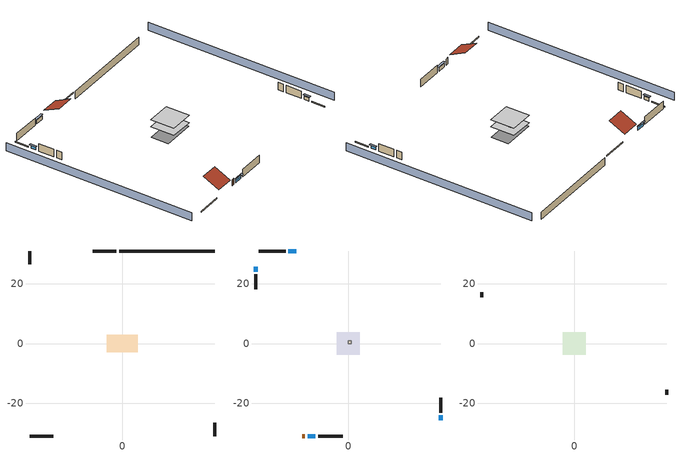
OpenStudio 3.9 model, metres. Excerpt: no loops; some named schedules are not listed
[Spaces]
basement - unconditioned 1
 floor foundation (Slab1 construction): -5.15,-2.86 -5.15,2.86 5.15,2.86 5.15,-2.86 z-2.13
 wall outside (RimJoist1 construction): -1.96,31 -9.89,31 z0.3:0.61
 wall outside (RimJoist2 construction): 31,-31 31,-26.58 z0.3:0.61
 wall outside (RimJoist3 construction): -31,-31 -23.08,-31 z0.3:0.61
 wall outside (RimJoist4 construction): -31,31 -31,26.58 z0.3:0.61
 wall foundation (FoundationWall1 construction): 31,31 -1.03,31 z-2.13:0.3
conditioned space 1
 floor to basement - unconditioned 1 (Floor1 construction): -3.84,-3.84 -3.84,3.84 3.84,3.84 3.84,-3.84 z0.3
 wall outside (Wall1 construction): -21.01,31 -30.07,31 z0.3:2.74
 wall outside (Wall2 construction): 31,-23.16 31,-18.12 z0.3:2.74
 wall outside (Wall3 construction): -10.11,-31 -1.81,-31 z0.3:2.74
 wall outside (Wall4 construction): -31,23.16 -31,18.12 z0.3:2.74
 wall outside (AdiabaticWallConstruction): -17.48,31 -20.08,31 / -13.64,-31 -11.04,-31 z0.3:1.46; 31,-25.65 31,-24.09 / -31,25.65 -31,24.09 z0.3:1.37
 wall outside (AdiabaticWallConstruction 1): -15.48,-31 -14.57,-31 z0.3:2.34
 window (WindowConstruction): -17.48,31 -20.08,31 z0.3:1.46
 window (WindowConstruction 1): 31,-25.65 31,-24.09 z0.3:1.37
 window (WindowConstruction 2): -13.64,-31 -11.04,-31 z0.3:1.46
 window (WindowConstruction 3): -31,25.65 -31,24.09 z0.3:1.37
 door (Door): -15.48,-31 -14.57,-31 z0.3:2.34
furnace airloop ret air space
 floor adiabatic (AdiabaticConst): 0,0 0,1 1,1 1,0 z0
 wall adiabatic (AdiabaticConst): 0,1 0,0 1,0 1,1 0,1 z0:1
 ceiling adiabatic (AdiabaticConst): 1,0 1,1 0,1 0,0 z1
attic - vented 1
 floor to conditioned space 1 (Floor2 construction Reversed): -3.84,-3.84 -3.84,3.84 3.84,3.84 3.84,-3.84 z2.74
 wall outside (Wall5 construction): 31,-17.2 31,-15.52 z0.3:2.74
 wall outside (Wall6 construction): -31,17.2 -31,15.52 z0.3:2.74
 roof outside (Roof1 construction): -16.55,31,2.74 -16.55,25.87,5.31 -10.81,25.87,5.31 -10.81,31,2.74
 roof outside (Roof2 construction): -16.41,-31,2.74 -16.41,-25.87,5.31 -22.15,-25.87,5.31 -22.15,-31,2.74
shading: -35.57,31 -35.57,-31 / 35.57,-31 35.57,31 z0:2.74; -20.39,31 -17.18,31 -17.18,31.61 -20.39,31.61 z1.77; 31,-23.78 31,-25.96 31.61,-25.96 31.61,-23.78 z1.68; -10.74,-31 -13.94,-31 -13.94,-31.61 -10.74,-31.61 z1.77; -31,23.78 -31,25.96 -31.61,25.96 -31.61,23.78 z1.68
[Site]
Portland Intl Arpt_OR: Latitude {deg}=45.59; Longitude {deg}=-122.6; Time Zone {hr}=-8; Elevation {m}=33; Terrain=Suburbs; Keep Site Location Information=Yes
[Site:GroundTemperature:Shallow]
10.2558, 8.96328, 8.85977, 9.47314, 11.9355, 14.3863, 16.5111, 17.8571, 17.9714, 16.8767, 14.8061, 12.4304
[Site:WaterMainsTemperature]
Calculation Method=Schedule; Temperature Schedule=mains temperature schedule
[Building]
Building 1
[Material] Roughness=Rough
Name | Thickness {m} | Conductivity {W/m-K} | Density {kg/m3} | Specific Heat {J/kg-K} | Thermal Absorptance | Solar Absorptance | Visible Absorptance
asphalt or fiberglass shingles | 0.00635 | 0.162714 | 1121.4 | 1465.45 | 0.9 | 0.85 | 0.85
roof rigid ins | 0.00281632 | 0.029427 | 32.04 | 1214.23 | 0.9 | 0.7 | 0.7
osb sheathing 0.5 in. | 0.0127 | 0.115458 | 512.64 | 1214.23 | 0.9 | 0.6 | 0.6
vinyl siding | 0.009525 | 0.089435 | 177.822 | 1046.75 | 0.9 | 0.5 | 0.5
osb sheathing 0.5 in. 1 | 0.0127 | 0.115458 | 512.64 | 1214.23 | 0.9 | 0.7 | 0.7
wall stud and cavity | 0.1397 | 0.549615 | 139.0536 | 1170.24 | 0.9 | 0.7 | 0.7
gypsum board | 0.0127 | 0.160291 | 801 | 837.4 | 0.9 | 0.6 | 0.6
wall stud and cavity 1 | 0.1397 | 0.419005 | 139.0536 | 1170.24 | 0.9 | 0.6 | 0.6
rim joist stud and cavity | 0.0508 | 0.178289 | 50.32683 | 1063.81 | 0.9 | 0.6 | 0.6
floor stud and cavity | 0.1397 | 0.923637 | 92.3553 | 1139.71 | 0.9 | 0.7 | 0.7
osb sheathing 0.75 in. | 0.01905 | 0.115458 | 512.64 | 1214.23 | 0.9 | 0.7 | 0.7
floor covering | 0.0127 | 0.0433444 | 54.468 | 1339.84 | 0.9 | 0.6 | 0.6
ceiling loosefill ins | 0.0846667 | 0.0480833 | 16.02 | 1046.75 | 0.9 | 0.7 | 0.7
ceiling stud and cavity | 0.1397 | 0.0920385 | 65.682 | 1177.47 | 0.9 | 0.7 | 0.7
concrete 8.0 in. | 0.2032 | 1.803125 | 2242.8 | 837.4 | 0.9 | 0.7 | 0.7
concrete 4.0 in. | 0.1016 | 1.803125 | 2242.8 | 837.4 | 0.9 | 0.7 | 0.7
wood siding; wood siding 1 | 0.0254 | 0.102417 | 544.68 | 1172.36
wall rigid ins | 0.512978 | 0.029427 | 32.04 | 1214.23 | 0.9 | 0.7 | 0.7
wall stud and cavity 2 | 0.0889 | 0.380278 | 52.3479 | 1209.89 | 0.9 | 0.7 | 0.7
door material | 0.04445 | 0.0612267 | 512.64 | 1214.23 | 0.9 | 0.7 | 0.7
wall stud and cavity 3 | 0.0889 | 0.391764 | 83.0341 | 1211.67 | 0.9 | 0.7 | 0.7
furniture material conditioned space 1; furniture material basement - unconditioned 1 | 0.1524 | 0.115458 | 640.8 | 1214.23 | 0.9 | 0.6 | 0.6
[Construction]
Roof1 construction; Roof2 construction: asphalt or fiberglass shingles, roof rigid ins, osb sheathing 0.5 in.
Wall1 construction; Wall2 construction; Wall3 construction; Wall4 construction: vinyl siding, osb sheathing 0.5 in. 1, wall stud and cavity, gypsum board
Wall5 construction; Wall6 construction: vinyl siding, osb sheathing 0.5 in. 1, wall stud and cavity 1
RimJoist1 construction; RimJoist2 construction; RimJoist3 construction; RimJoist4 construction: vinyl siding, rim joist stud and cavity
Floor1 construction: floor stud and cavity, osb sheathing 0.75 in., floor covering
Floor2 construction Reversed: gypsum board, ceiling stud and cavity, ceiling loosefill ins
FoundationWall1 construction: concrete 8.0 in.
Slab1 construction: concrete 4.0 in.
WindowConstruction; WindowConstruction 1; WindowConstruction 2; WindowConstruction 3: WindowMaterial
AdiabaticWallConstruction: wood siding, wall rigid ins, wall stud and cavity 2, gypsum board
Door: door material
AdiabaticWallConstruction 1: wood siding 1, wall rigid ins, wall stud and cavity 2, gypsum board
PartitionWallConstruction: gypsum board, wall stud and cavity 3, gypsum board
furniture construction conditioned space 1: furniture material conditioned space 1
furniture construction basement - unconditioned 1: furniture material basement - unconditioned 1
AdiabaticConst: Adiabatic
[WindowMaterial:SimpleGlazingSystem]
WindowMaterial: U-Factor {W/m2-K}=2.78222; Solar Heat Gain Coefficient=0.56
[Material:NoMass]
Adiabatic: Roughness=Rough; Thermal Resistance {m2-K/W}=176.1
[ThermalZone] Multiplier=1; Use Ideal Air Loads=No
Name | Volume {m3} | Thermostat
conditioned space | 143.623 | conditioned space temperature setpoint
attic - vented | 33.6932
basement - unconditioned | 143.623
furnace airloop ret air zone | 1
[Sizing:Zone] Zone Cooling Design Supply Air Temperature Input Method=SupplyAirTemperature; Zone Cooling Design Supply Air Temperature {C}=14; Zone Cooling Design Supply Air Temperature Difference {deltaC}=11.11; Zone Heating Design Supply Air Temperature Input Method=SupplyAirTemperature; Zone Heating Design Supply Air Temperature {C}=40; Zone Heating Design Supply Air Temperature Difference {deltaC}=11.11; Zone Cooling Design Supply Air Humidity Ratio {kg-H2O/kg-air}=0.0085; Zone Heating Design Supply Air Humidity Ratio {kg-H2O/kg-air}=0.008; Cooling Design Air Flow Method=DesignDay; Heating Design Air Flow Method=DesignDay; Account for Dedicated Outdoor Air System=No; Dedicated Outdoor Air System Control Strategy=NeutralSupplyAir; Dedicated Outdoor Air Low Setpoint Temperature for Design {C}=autosize; Dedicated Outdoor Air High Setpoint Temperature for Design {C}=autosize; Zone Load Sizing Method=Sensible Load Only No Latent Load; Zone Latent Cooling Design Supply Air Humidity Ratio Input Method=HumidityRatioDifference; Zone Cooling Design Supply Air Humidity Ratio Difference {kgWater/kgDryAir}=0.005; Zone Latent Heating Design Supply Air Humidity Ratio Input Method=HumidityRatioDifference; Zone Humidification Design Supply Air Humidity Ratio Difference {kgWater/kgDryAir}=0.005; Sizing Option=Coincident
attic - vented; basement - unconditioned; furnace airloop ret air zone
[Space]
Name | Thermal Zone | Volume {m3}
conditioned space 1 | conditioned space | 143.623
attic - vented 1 | attic - vented | 33.6932
basement - unconditioned 1 | basement - unconditioned | 143.623
furnace airloop ret air space | furnace airloop ret air zone
[ThermostatSetpoint:DualSetpoint]
conditioned space temperature setpoint: Heating Setpoint Temperature Schedule=heating setpoint; Cooling Setpoint Temperature Schedule=cooling setpoint; Temperature Difference Between Cutout And Setpoint {deltaC}=0
[Foundation:Kiva]
Foundation Kiva 1: Initial Indoor Air Temperature {C}=9.52053; Wall Height Above Grade {m}=0.3048; Wall Depth Below Slab {m}=0.2032
[Foundation:Kiva:Settings]
Soil Conductivity {W/m-K}=1.9041; Soil Density {kg/m3}=1842.3; Soil Specific Heat {J/kg-K}=418.7; Ground Solar Absorptivity=0.9; Ground Thermal Absorptivity=0.9; Ground Surface Roughness {m}=0.03; Far-Field Width {m}=40; Deep-Ground Boundary Condition=ZeroFlux; Deep-Ground Depth {m}=40; Minimum Cell Dimension {m}=0.2; Maximum Cell Growth Coefficient=3; Simulation Timestep=Timestep
[SurfaceProperty:ExposedFoundationPerimeter]
Slab1: Exposed Perimeter Calculation Method=TotalExposedPerimeter; Total Exposed Perimeter {m}=32.03448
[SurfaceProperty:IncidentSolarMultiplier] Incident Solar Multiplier=1; Incident Solar Multiplier Schedule=trans schedule winter=0.85 summer=0.7
Window1; Window2; Window3; Window4
[InternalMass:Definition] Design Level Calculation Method=SurfaceArea
Name | Construction | Surface Area {m2}
partition wall mass | PartitionWallConstruction | 58.90053
furniture mass conditioned space 1 | furniture construction conditioned space 1 | 23.56021
furniture mass basement - unconditioned 1 | furniture construction basement - unconditioned 1 | 23.56021
[InternalMass] Multiplier=1
Name | Internal Mass Definition | Space or SpaceType
partition wall mass | partition wall mass | conditioned space 1
furniture mass conditioned space 1 | furniture mass conditioned space 1 | conditioned space 1
furniture mass basement - unconditioned 1 | furniture mass basement - unconditioned 1 | basement - unconditioned 1
[EnergyManagementSystem:Sensor]
Name | Output Variable or Output Meter Index Key | Output Variable or Output Meter
water_heater_T_set | water heater setpoint | Schedule Value
fridge_tin_s_1 | basement - unconditioned | Zone Mean Air Temperature
out_pb_s |  | Site Outdoor Air Barometric Pressure
out_wt_s |  | Site Outdoor Air Humidity Ratio
site_vw_s |  | Site Wind Speed
cool_season | cooling season schedule | Schedule Value
furnace_airloop_AH_MFR_s | Node 6 | System Node Mass Flow Rate
furnace_airloop_AH_VFR_s | Node 6 | System Node Current Density Volume Flow Rate
furnace_airloop_AH_Tout_s | Node 6 | System Node Temperature
furnace_airloop_AH_Wout_s | Node 6 | System Node Humidity Ratio
furnace_airloop_RA_T_s | Node 9 | System Node Temperature
furnace_airloop_Ra_W_s | Node 9 | System Node Humidity Ratio
furnace_airloop_0_DZ_T_s | basement - unconditioned | Zone Air Temperature
furnace_airloop_0_DZ_W_s | basement - unconditioned | Zone Mean Air Humidity Ratio
natural_vent_s | natural vent schedule | Schedule Value
htg_sp_s; htg_sp_s_1 | heating setpoint | Schedule Value
clg_sp_s; clg_sp_s_1 | cooling setpoint | Schedule Value
htg_load_cond |  | Heating:EnergyTransfer:Zone:CONDITIONED SPACE
clg_load_cond |  | Cooling:EnergyTransfer:Zone:CONDITIONED SPACE
htg_load_duct |  | Heating:EnergyTransfer:Zone:FURNACE AIRLOOP RET AIR ZONE
clg_load_duct |  | Cooling:EnergyTransfer:Zone:FURNACE AIRLOOP RET AIR ZONE
s_conv | Floor1 | Surface Inside Face Convection Heat Gain Energy
s_ig | Floor1 | Surface Inside Face Internal Gains Radiation Heat Gain Energy
s_sol | Floor1 | Surface Inside Face Solar Radiation Heat Gain Energy
s_lgt | Floor1 | Surface Inside Face Lights Radiation Heat Gain Energy
s_surf | Floor1 | Surface Inside Face Net Surface Thermal Radiation Heat Gain Energy
s_conv_1 | Floor2 | Surface Inside Face Convection Heat Gain Energy
s_ig_1 | Floor2 | Surface Inside Face Internal Gains Radiation Heat Gain Energy
s_sol_1 | Floor2 | Surface Inside Face Solar Radiation Heat Gain Energy
s_lgt_1 | Floor2 | Surface Inside Face Lights Radiation Heat Gain Energy
s_surf_1 | Floor2 | Surface Inside Face Net Surface Thermal Radiation Heat Gain Energy
ss_sol | Door1 | Surface Inside Face Solar Radiation Heat Gain Energy
ss_lgt | Door1 | Surface Inside Face Lights Radiation Heat Gain Energy
ss_conv | Door1 | Surface Inside Face Convection Heat Gain Energy
ss_ig | Door1 | Surface Inside Face Internal Gains Radiation Heat Gain Energy
ss_surf | Door1 | Surface Inside Face Net Surface Thermal Radiation Heat Gain Energy
ss_conv_1 | Window1 | Surface Inside Face Convection Heat Gain Energy
ss_ig_1 | Window1 | Surface Inside Face Internal Gains Radiation Heat Gain Energy
ss_surf_1 | Window1 | Surface Inside Face Net Surface Thermal Radiation Heat Gain Energy
ss_trans_in | Window1 | Surface Window Transmitted Solar Radiation Rate
ss_back_out | Window1 | Surface Window Shortwave from Zone Back Out Window Heat Transfer Rate
ss_trans_out | Window1 | Surface Inside Face Initial Transmitted Diffuse Transmitted Out Window Solar Radiation Rate
ss_conv_2 | Window2 | Surface Inside Face Convection Heat Gain Energy
ss_ig_2 | Window2 | Surface Inside Face Internal Gains Radiation Heat Gain Energy
ss_surf_2 | Window2 | Surface Inside Face Net Surface Thermal Radiation Heat Gain Energy
ss_trans_in_1 | Window2 | Surface Window Transmitted Solar Radiation Rate
ss_back_out_1 | Window2 | Surface Window Shortwave from Zone Back Out Window Heat Transfer Rate
ss_trans_out_1 | Window2 | Surface Inside Face Initial Transmitted Diffuse Transmitted Out Window Solar Radiation Rate
ss_conv_3 | Window3 | Surface Inside Face Convection Heat Gain Energy
ss_ig_3 | Window3 | Surface Inside Face Internal Gains Radiation Heat Gain Energy
ss_surf_3 | Window3 | Surface Inside Face Net Surface Thermal Radiation Heat Gain Energy
ss_trans_in_2 | Window3 | Surface Window Transmitted Solar Radiation Rate
ss_back_out_2 | Window3 | Surface Window Shortwave from Zone Back Out Window Heat Transfer Rate
ss_trans_out_2 | Window3 | Surface Inside Face Initial Transmitted Diffuse Transmitted Out Window Solar Radiation Rate
ss_conv_4 | Window4 | Surface Inside Face Convection Heat Gain Energy
ss_ig_4 | Window4 | Surface Inside Face Internal Gains Radiation Heat Gain Energy
ss_surf_4 | Window4 | Surface Inside Face Net Surface Thermal Radiation Heat Gain Energy
ss_trans_in_3 | Window4 | Surface Window Transmitted Solar Radiation Rate
ss_back_out_3 | Window4 | Surface Window Shortwave from Zone Back Out Window Heat Transfer Rate
ss_trans_out_3 | Window4 | Surface Inside Face Initial Transmitted Diffuse Transmitted Out Window Solar Radiation Rate
s_conv_2 | Wall1 | Surface Inside Face Convection Heat Gain Energy
s_ig_2 | Wall1 | Surface Inside Face Internal Gains Radiation Heat Gain Energy
s_sol_2 | Wall1 | Surface Inside Face Solar Radiation Heat Gain Energy
s_lgt_2 | Wall1 | Surface Inside Face Lights Radiation Heat Gain Energy
s_surf_2 | Wall1 | Surface Inside Face Net Surface Thermal Radiation Heat Gain Energy
s_conv_3 | Wall2 | Surface Inside Face Convection Heat Gain Energy
s_ig_3 | Wall2 | Surface Inside Face Internal Gains Radiation Heat Gain Energy
s_sol_3 | Wall2 | Surface Inside Face Solar Radiation Heat Gain Energy
s_lgt_3 | Wall2 | Surface Inside Face Lights Radiation Heat Gain Energy
s_surf_3 | Wall2 | Surface Inside Face Net Surface Thermal Radiation Heat Gain Energy
s_conv_4 | Wall3 | Surface Inside Face Convection Heat Gain Energy
s_ig_4 | Wall3 | Surface Inside Face Internal Gains Radiation Heat Gain Energy
s_sol_4 | Wall3 | Surface Inside Face Solar Radiation Heat Gain Energy
s_lgt_4 | Wall3 | Surface Inside Face Lights Radiation Heat Gain Energy
s_surf_4 | Wall3 | Surface Inside Face Net Surface Thermal Radiation Heat Gain Energy
s_conv_5 | Wall4 | Surface Inside Face Convection Heat Gain Energy
s_ig_5 | Wall4 | Surface Inside Face Internal Gains Radiation Heat Gain Energy
s_sol_5 | Wall4 | Surface Inside Face Solar Radiation Heat Gain Energy
s_lgt_5 | Wall4 | Surface Inside Face Lights Radiation Heat Gain Energy
s_surf_5 | Wall4 | Surface Inside Face Net Surface Thermal Radiation Heat Gain Energy
im_conv | furniture mass conditioned space 1 | Surface Inside Face Convection Heat Gain Energy
im_ig | furniture mass conditioned space 1 | Surface Inside Face Internal Gains Radiation Heat Gain Energy
im_sol | furniture mass conditioned space 1 | Surface Inside Face Solar Radiation Heat Gain Energy
im_lgt | furniture mass conditioned space 1 | Surface Inside Face Lights Radiation Heat Gain Energy
im_surf | furniture mass conditioned space 1 | Surface Inside Face Net Surface Thermal Radiation Heat Gain Energy
im_conv_1 | partition wall mass | Surface Inside Face Convection Heat Gain Energy
im_ig_1 | partition wall mass | Surface Inside Face Internal Gains Radiation Heat Gain Energy
im_sol_1 | partition wall mass | Surface Inside Face Solar Radiation Heat Gain Energy
im_lgt_1 | partition wall mass | Surface Inside Face Lights Radiation Heat Gain Energy
im_surf_1 | partition wall mass | Surface Inside Face Net Surface Thermal Radiation Heat Gain Energy
airflow_gain | infil flow | Infiltration Sensible Heat Gain Energy
airflow_loss | infil flow | Infiltration Sensible Heat Loss Energy
airflow_gain_1 | natural vent flow | Infiltration Sensible Heat Gain Energy
airflow_loss_1 | natural vent flow | Infiltration Sensible Heat Loss Energy
airflow_gain_2 | whole house fan flow | Infiltration Sensible Heat Gain Energy
airflow_loss_2 | whole house fan flow | Infiltration Sensible Heat Loss Energy
mv_conv | mech vent house fan | Electric Equipment Convective Heating Energy
mv_rad | mech vent house fan | Electric Equipment Radiant Heating Energy
mv_conv_1 | mech vent house fan cfis | Electric Equipment Convective Heating Energy
mv_rad_1 | mech vent house fan cfis | Electric Equipment Radiant Heating Energy
mv_conv_2 | mech vent house fan latent load | Other Equipment Convective Heating Energy
mv_rad_2 | mech vent house fan latent load | Other Equipment Radiant Heating Energy
mv_conv_3 | mech vent house fan sensible load | Other Equipment Convective Heating Energy
mv_rad_3 | mech vent house fan sensible load | Other Equipment Radiant Heating Energy
ducts_conv | furnace airloop_0 RetCondToRP | Other Equipment Convective Heating Energy
ducts_rad | furnace airloop_0 RetCondToRP | Other Equipment Radiant Heating Energy
ducts_conv_1 | furnace airloop_0 RetLatLkToRP | Other Equipment Convective Heating Energy
ducts_rad_1 | furnace airloop_0 RetLatLkToRP | Other Equipment Radiant Heating Energy
ducts_conv_2 | furnace airloop_0 RetSensLkToRP | Other Equipment Convective Heating Energy
ducts_rad_2 | furnace airloop_0 RetSensLkToRP | Other Equipment Radiant Heating Energy
ducts_conv_3 | furnace airloop_0 SupCondToLv | Other Equipment Convective Heating Energy
ducts_rad_3 | furnace airloop_0 SupCondToLv | Other Equipment Radiant Heating Energy
ducts_conv_4 | furnace airloop_0 SupLatLkToCond | Other Equipment Convective Heating Energy
ducts_rad_4 | furnace airloop_0 SupLatLkToCond | Other Equipment Radiant Heating Energy
ducts_conv_5 | furnace airloop_0 SupSensLkToCond | Other Equipment Convective Heating Energy
ducts_rad_5 | furnace airloop_0 SupSensLkToCond | Other Equipment Radiant Heating Energy
ig_ee_conv | clothes dryer | Electric Equipment Convective Heating Energy
ig_ee_rad | clothes dryer | Electric Equipment Radiant Heating Energy
ig_ee_conv_1 | clothes washer | Electric Equipment Convective Heating Energy
ig_ee_rad_1 | clothes washer | Electric Equipment Radiant Heating Energy
ig_ee_conv_2 | cooking range | Electric Equipment Convective Heating Energy
ig_ee_rad_2 | cooking range | Electric Equipment Radiant Heating Energy
ig_ee_conv_3 | fridge | Electric Equipment Convective Heating Energy
ig_ee_rad_3 | fridge | Electric Equipment Radiant Heating Energy
ig_ee_conv_4 | whole house fan | Electric Equipment Convective Heating Energy
ig_ee_rad_4 | whole house fan | Electric Equipment Radiant Heating Energy
ig_oe_conv | clothes dryer 1 | Other Equipment Convective Heating Energy
ig_oe_rad | clothes dryer 1 | Other Equipment Radiant Heating Energy
ig_oe_conv_1 | cooking range 1 | Other Equipment Convective Heating Energy
ig_oe_rad_1 | cooking range 1 | Other Equipment Radiant Heating Energy
ig_oe_conv_2 | general water use latent | Other Equipment Convective Heating Energy
ig_oe_rad_2 | general water use latent | Other Equipment Radiant Heating Energy
ig_oe_conv_3 | general water use sensible | Other Equipment Convective Heating Energy
ig_oe_rad_3 | general water use sensible | Other Equipment Radiant Heating Energy
ig_oe_conv_4 | water heater energy adjustment1 | Other Equipment Convective Heating Energy
ig_oe_rad_4 | water heater energy adjustment1 | Other Equipment Radiant Heating Energy
ig_oe_conv_5 | water heater lat | Other Equipment Convective Heating Energy
ig_oe_rad_5 | water heater lat | Other Equipment Radiant Heating Energy
ig_oe_conv_6 | water heater sens | Other Equipment Convective Heating Energy
ig_oe_rad_6 | water heater sens | Other Equipment Radiant Heating Energy
[OtherEquipment:Definition] Design Level Calculation Method=EquipmentLevel
Name | Design Level {W} | Fraction Latent | Fraction Radiant | Fraction Lost
water heater sens; furnace airloop_0 SupSensLkToCond; furnace airloop_0 SupCondToLv; furnace airloop_0 RetCondToRP; furnace airloop_0 RetSensLkToRP; furnace airloop_0 SupCondToDZ; furnace airloop_0 RetCondToDZ; furnace airloop_0 SupSensLkToDZ; mech vent house fan sensible load | 0 | 0 | 0 | 0
water heater lat; general water use latent; furnace airloop_0 SupLatLkToCond; furnace airloop_0 RetLatLkToRP; furnace airloop_0 SupLatLkToDZ; mech vent house fan latent load | 0 | 1 | 0 | 0
water heater energy adjustment1 | 0.01 | 0 | 0 | 1
clothes dryer 2; cooking range 2 | 0 | 0 | 0 | 1
general water use sensible | 0 | 0 | 0.6 | 0
[OtherEquipment]
Name | Other Equipment Definition | Space or SpaceType | Schedule | Fuel Type
water heater sens | water heater sens | conditioned space 1 | Always On Discrete
water heater lat | water heater lat | conditioned space 1 | Always On Discrete
water heater energy adjustment1 | water heater energy adjustment1 | conditioned space 1 | Always On Discrete | Electricity
clothes dryer 1 | clothes dryer 2 | conditioned space 1 | clothes dryer schedule | Electricity
cooking range 1 | cooking range 2 | conditioned space 1 | cooking range schedule | NaturalGas
general water use sensible | general water use sensible | conditioned space 1 | general water use schedule
general water use latent | general water use latent | conditioned space 1 | general water use schedule
furnace airloop_0 SupSensLkToCond | furnace airloop_0 SupSensLkToCond | conditioned space 1 | Always On Discrete
furnace airloop_0 SupLatLkToCond | furnace airloop_0 SupLatLkToCond | conditioned space 1 | Always On Discrete
furnace airloop_0 SupCondToLv | furnace airloop_0 SupCondToLv | conditioned space 1 | Always On Discrete
furnace airloop_0 RetCondToRP | furnace airloop_0 RetCondToRP | furnace airloop ret air space | Always On Discrete
furnace airloop_0 RetSensLkToRP | furnace airloop_0 RetSensLkToRP | furnace airloop ret air space | Always On Discrete
furnace airloop_0 RetLatLkToRP | furnace airloop_0 RetLatLkToRP | furnace airloop ret air space | Always On Discrete
furnace airloop_0 SupCondToDZ | furnace airloop_0 SupCondToDZ | basement - unconditioned 1 | Always On Discrete
furnace airloop_0 RetCondToDZ | furnace airloop_0 RetCondToDZ | basement - unconditioned 1 | Always On Discrete
furnace airloop_0 SupSensLkToDZ | furnace airloop_0 SupSensLkToDZ | basement - unconditioned 1 | Always On Discrete
furnace airloop_0 SupLatLkToDZ | furnace airloop_0 SupLatLkToDZ | basement - unconditioned 1 | Always On Discrete
mech vent house fan sensible load | mech vent house fan sensible load | conditioned space 1 | Always On Discrete
mech vent house fan latent load | mech vent house fan latent load | conditioned space 1 | Always On Discrete
[ElectricEquipment:Definition] Design Level Calculation Method=EquipmentLevel; Fraction Latent=0
Name | Design Level {W} | Fraction Radiant | Fraction Lost
clothes washer; clothes dryer; cooking range; whole house fan; mech vent house fan | 0 | 0 | 1
fridge | 41.5354 | 0.6 | 0
fridge 2 | 90.9498 | 0.6 | 0
freezer | 194.914 | 0.6 | 0
mech vent house fan cfis | 0 | 0 | 0
[ElectricEquipment]
Name | Electric Equipment Definition | Space or SpaceType | Schedule
clothes washer | clothes washer | conditioned space 1 | clothes washer schedule
clothes dryer | clothes dryer | conditioned space 1 | clothes dryer schedule
fridge | fridge | conditioned space 1 | fridge schedule
fridge 1 | fridge 2 | basement - unconditioned 1 | fridge schedule 1
freezer | freezer | basement - unconditioned 1 | freezer schedule
cooking range | cooking range | conditioned space 1 | cooking range schedule
whole house fan | whole house fan | conditioned space 1 | Always On Discrete
mech vent house fan | mech vent house fan | conditioned space 1 | mech vent house fan schedule
mech vent house fan cfis | mech vent house fan cfis | conditioned space 1 | mech vent house fan cfis schedule
[WaterUse:Equipment:Definition]
clothes washer: Peak Flow Rate {m3/s}=0
[ZoneMixing] Schedule=Always On Continuous; Design Flow Rate Calculation Method=Flow/Zone; Design Flow Rate {m3/s}=0
Name | Zone or Space | Source Zone or Space
furnace airloop_0 ZoneMixDZToCond mix | conditioned space | basement - unconditioned
furnace airloop_0 ZoneMixCondToDZ mix | basement - unconditioned | conditioned space
whole house fan mix | attic - vented | conditioned space
[SpaceInfiltration:DesignFlowRate] Schedule=Always On Discrete
Name | Space or SpaceType | Design Flow Rate Calculation Method | Design Flow Rate {m3/s} | Air Changes per Hour {1/hr} | Constant Term Coefficient | Temperature Term Coefficient | Velocity Term Coefficient | Velocity Squared Term Coefficient
natural vent flow; whole house fan flow; infil flow | conditioned space 1 | Flow/Space | 0
infil basement - unconditioned 1 | basement - unconditioned 1 | AirChanges/Hour |  | 0.1 | 1 | 0 | 0 | 0
basement_unconditioned 1 duct leakage imbalance infil flow | basement - unconditioned 1 | Flow/Space | 0
[SpaceInfiltration:EffectiveLeakageArea]
infil attic - vented 1: Space or SpaceType=attic - vented 1; Schedule=Always On Discrete; Effective Air Leakage Area {cm2}=1963.15; Stack Coefficient=0.000119335; Wind Coefficient=3.30494e-05
